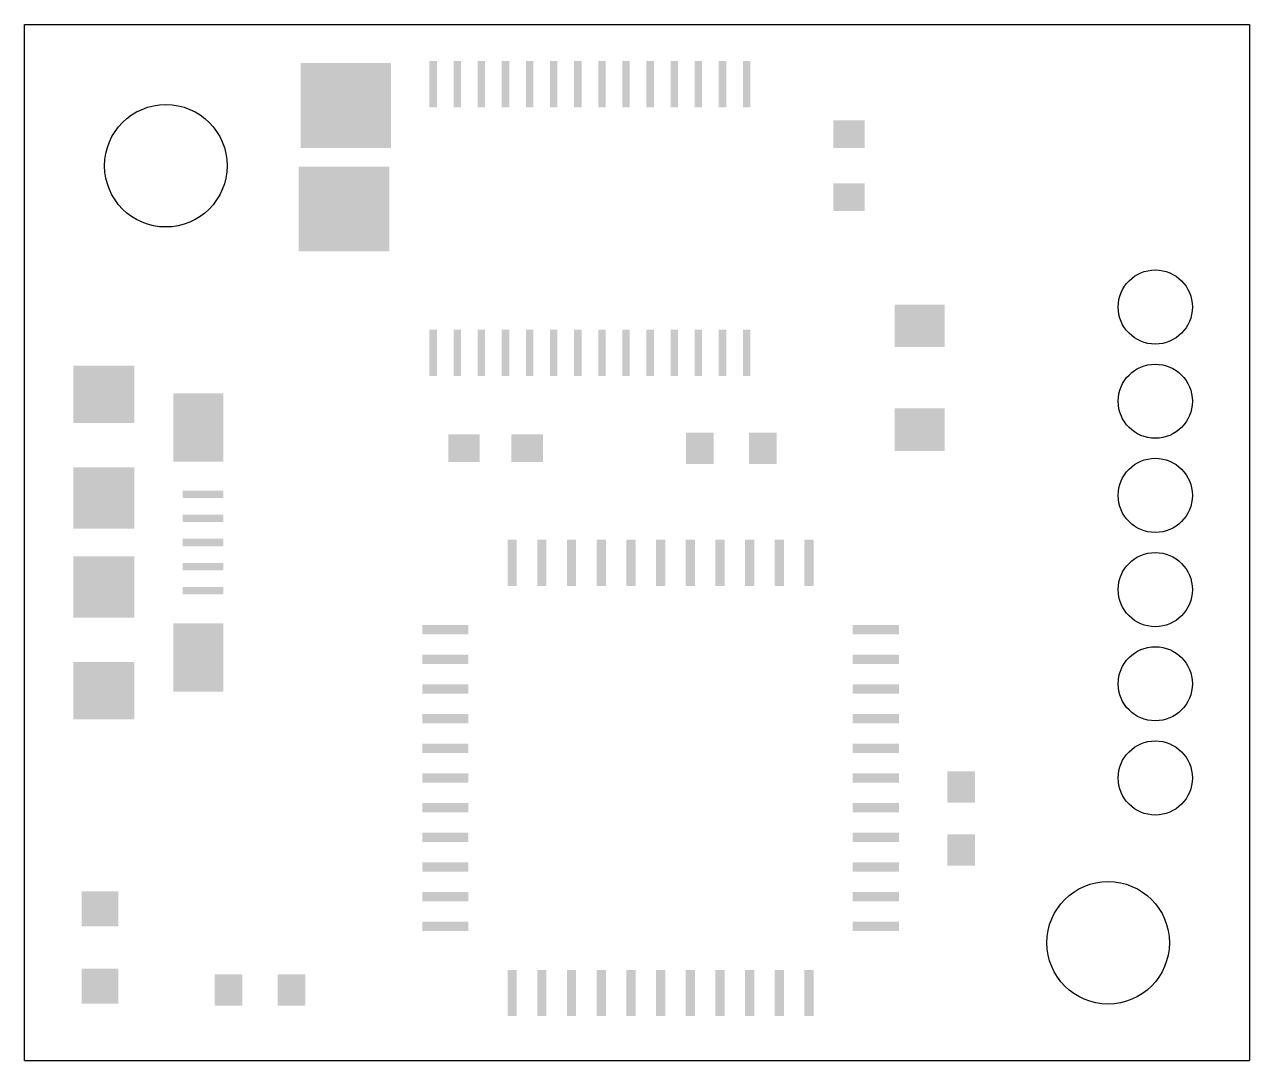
# Model space of a CAD drawing. Extents: x 0 to 1.3, y 0 to 1.1.
import ezdxf

# ---------------------------------------------------------------- set-up
doc = ezdxf.new("R2010")
doc.units = 0
doc.layers.add('20', color=178, linetype='CONTINUOUS')
doc.layers.add('31', color=251, linetype='CONTINUOUS')

# ---------------------------------------------------------------- blocks, each defined once
blk = doc.blocks.new('RECT')
blk.add_solid([(-0.5, -0.5), (0.5, -0.5), (-0.5, 0.5), (0.5, 0.5)])

msp = doc.modelspace()

# ---------------------------------------------------------------- linework, layer by layer
at = {"layer": '20'}
for p, q in [((0, 0), (0, 1.1)), ((0, 1.1), (1.3, 1.1)), ((1.3, 1.1), (1.3, 0)), ((0, 0), (1.3, 0))]:
    msp.add_line(p, q, dxfattribs=at)
for centre, radius in [((0.15, 0.95), 0.065), ((1.2, 0.8), 0.03937), ((1.2, 0.7), 0.03937), ((1.2, 0.6), 0.03937), ((1.2, 0.5), 0.03937), ((1.2, 0.4), 0.03937), ((1.2, 0.3), 0.03937), ((1.15, 0.125), 0.065)]:
    msp.add_circle(centre, radius, dxfattribs=at)

# ---------------------------------------------------------------- block references
at = {"layer": '31'}
for p, xscale, yscale in [((0.341, 1.014), 0.096, 0.09), ((0.324783, 1.014), 0.015, 0.04), ((0.357217, 1.014), 0.015, 0.04), ((0.339, 0.904), 0.096, 0.09), ((0.322783, 0.904), 0.015, 0.04), ((0.355217, 0.904), 0.015, 0.04), ((0.466535, 0.65), 0.033307, 0.02937), ((0.533465, 0.65), 0.033307, 0.02937), ((0.716535, 0.65), 0.02937, 0.033307), ((0.783465, 0.65), 0.02937, 0.033307), ((0.216535, 0.075), 0.02937, 0.033307), ((0.283465, 0.075), 0.02937, 0.033307)]:
    msp.add_blockref('RECT', p, dxfattribs=dict(at, xscale=xscale, yscale=yscale))
for p, xscale, yscale, rotation in [((0.433661, 1.036717), 0.007874, 0.049055, 180), ((0.459252, 1.036717), 0.007874, 0.049055, 180), ((0.484843, 1.036717), 0.007874, 0.049055, 180), ((0.510433, 1.036717), 0.007874, 0.049055, 180), ((0.536024, 1.036717), 0.007874, 0.049055, 180), ((0.561614, 1.036717), 0.007874, 0.049055, 180), ((0.587205, 1.036717), 0.007874, 0.049055, 180), ((0.612795, 1.036717), 0.007874, 0.049055, 180), ((0.638386, 1.036717), 0.007874, 0.049055, 180), ((0.663976, 1.036717), 0.007874, 0.049055, 180), ((0.689567, 1.036717), 0.007874, 0.049055, 180), ((0.715157, 1.036717), 0.007874, 0.049055, 180), ((0.740748, 1.036717), 0.007874, 0.049055, 180), ((0.766339, 1.036717), 0.007874, 0.049055, 180), ((0.875, 0.983465), 0.02937, 0.033307, 90), ((0.875, 0.916535), 0.02937, 0.033307, 90), ((0.95, 0.780118), 0.052992, 0.045118, 180), ((0.433661, 0.751283), 0.007874, 0.049055, 180), ((0.459252, 0.751283), 0.007874, 0.049055, 180), ((0.484843, 0.751283), 0.007874, 0.049055, 180), ((0.510433, 0.751283), 0.007874, 0.049055, 180), ((0.536024, 0.751283), 0.007874, 0.049055, 180), ((0.561614, 0.751283), 0.007874, 0.049055, 180), ((0.587205, 0.751283), 0.007874, 0.049055, 180), ((0.612795, 0.751283), 0.007874, 0.049055, 180), ((0.638386, 0.751283), 0.007874, 0.049055, 180), ((0.663976, 0.751283), 0.007874, 0.049055, 180), ((0.689567, 0.751283), 0.007874, 0.049055, 180), ((0.715157, 0.751283), 0.007874, 0.049055, 180), ((0.740748, 0.751283), 0.007874, 0.049055, 180), ((0.766339, 0.751283), 0.007874, 0.049055, 180), ((0.084055, 0.70748), 0.060866, 0.064803, 270), ((0.184449, 0.672047), 0.072677, 0.052992, 270), ((0.95, 0.669882), 0.052992, 0.045118, 180), ((0.084055, 0.597244), 0.064803, 0.064803, 270), ((0.18937, 0.601181), 0.007874, 0.04315, 270), ((0.18937, 0.575591), 0.007874, 0.04315, 270), ((0.18937, 0.55), 0.007874, 0.04315, 270), ((0.51752, 0.528346), 0.009843, 0.049055, 180), ((0.549016, 0.528346), 0.009843, 0.049055, 180), ((0.580512, 0.528346), 0.009843, 0.049055, 180), ((0.612008, 0.528346), 0.009843, 0.049055, 180), ((0.643504, 0.528346), 0.009843, 0.049055, 180), ((0.675, 0.528346), 0.009843, 0.049055, 180), ((0.706496, 0.528346), 0.009843, 0.049055, 180), ((0.737992, 0.528346), 0.009843, 0.049055, 180), ((0.769488, 0.528346), 0.009843, 0.049055, 180), ((0.800984, 0.528346), 0.009843, 0.049055, 180), ((0.83248, 0.528346), 0.009843, 0.049055, 180), ((0.084055, 0.502756), 0.064803, 0.064803, 270), ((0.18937, 0.524409), 0.007874, 0.04315, 270), ((0.18937, 0.498819), 0.007874, 0.04315, 270), ((0.184449, 0.427953), 0.072677, 0.052992, 270), ((0.446654, 0.45748), 0.049055, 0.009843, 180), ((0.903346, 0.45748), 0.049055, 0.009843, 180), ((0.446654, 0.425984), 0.049055, 0.009843, 180), ((0.903346, 0.425984), 0.049055, 0.009843, 180), ((0.084055, 0.39252), 0.060866, 0.064803, 270), ((0.446654, 0.394488), 0.049055, 0.009843, 180), ((0.903346, 0.394488), 0.049055, 0.009843, 180), ((0.446654, 0.362992), 0.049055, 0.009843, 180), ((0.903346, 0.362992), 0.049055, 0.009843, 180), ((0.446654, 0.331496), 0.049055, 0.009843, 180), ((0.903346, 0.331496), 0.049055, 0.009843, 180), ((0.446654, 0.3), 0.049055, 0.009843, 180), ((0.903346, 0.3), 0.049055, 0.009843, 180), ((0.994, 0.290465), 0.033307, 0.02937, 270), ((0.446654, 0.268504), 0.049055, 0.009843, 180), ((0.903346, 0.268504), 0.049055, 0.009843, 180), ((0.446654, 0.237008), 0.049055, 0.009843, 180), ((0.903346, 0.237008), 0.049055, 0.009843, 180), ((0.994, 0.223535), 0.033307, 0.02937, 270), ((0.446654, 0.205512), 0.049055, 0.009843, 180), ((0.903346, 0.205512), 0.049055, 0.009843, 180), ((0.08, 0.161), 0.037, 0.039, 90), ((0.446654, 0.174016), 0.049055, 0.009843, 180), ((0.903346, 0.174016), 0.049055, 0.009843, 180), ((0.446654, 0.14252), 0.049055, 0.009843, 180), ((0.903346, 0.14252), 0.049055, 0.009843, 180), ((0.08, 0.079), 0.037, 0.039, 90), ((0.51752, 0.071654), 0.009843, 0.049055, 180), ((0.549016, 0.071654), 0.009843, 0.049055, 180), ((0.580512, 0.071654), 0.009843, 0.049055, 180), ((0.612008, 0.071654), 0.009843, 0.049055, 180), ((0.643504, 0.071654), 0.009843, 0.049055, 180), ((0.675, 0.071654), 0.009843, 0.049055, 180), ((0.706496, 0.071654), 0.009843, 0.049055, 180), ((0.737992, 0.071654), 0.009843, 0.049055, 180), ((0.769488, 0.071654), 0.009843, 0.049055, 180), ((0.800984, 0.071654), 0.009843, 0.049055, 180), ((0.83248, 0.071654), 0.009843, 0.049055, 180)]:
    msp.add_blockref('RECT', p, dxfattribs=dict(at, xscale=xscale, yscale=yscale, rotation=rotation))

doc.saveas('drawing.dxf')
